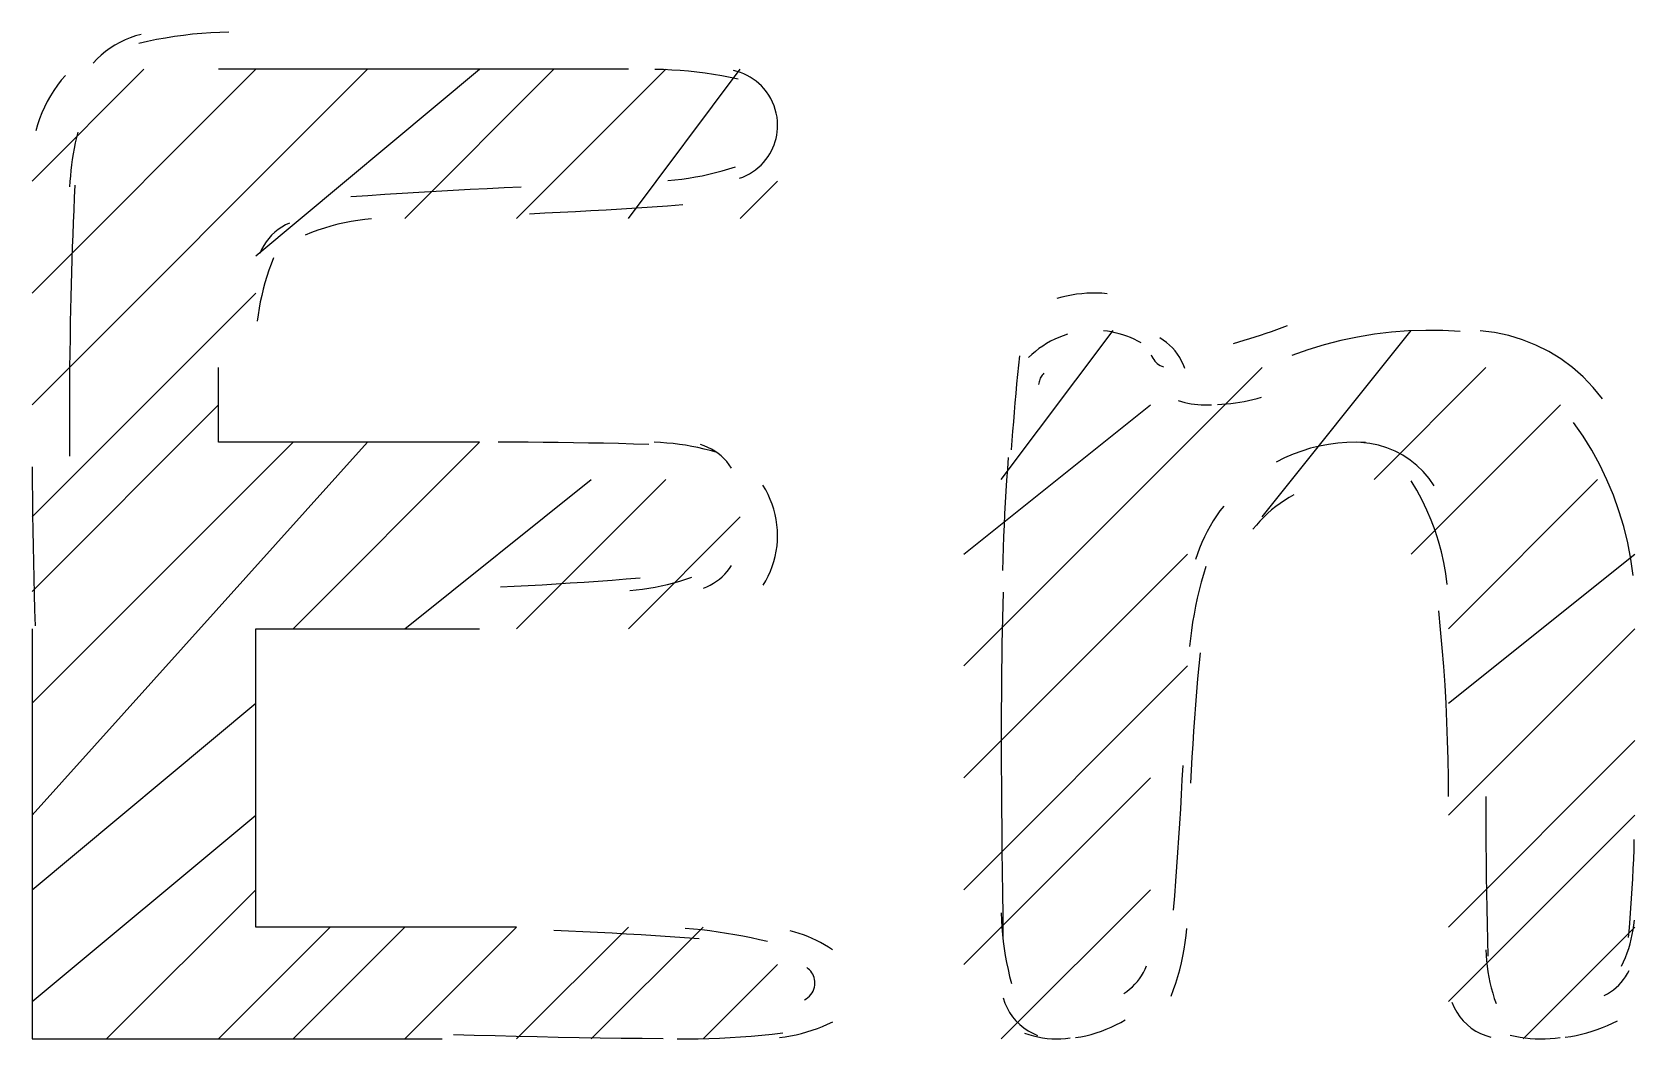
# Model space of a CAD drawing. Header units: millimetres. Extents: x 43 to 1147, y -811 to -31.
# Drawn here: x 783.28 to 788.44, y -788.68 to -785.44 of the extents above; entities that cross this region are included whole.
import ezdxf

# ---------------------------------------------------------------- set-up
doc = ezdxf.new("R2010")
doc.units = ezdxf.units.MM
doc.layers.add('EDITED_LINES', color=4, linetype='Continuous')

msp = doc.modelspace()

# ---------------------------------------------------------------- linework, layer by layer
at = {"layer": 'EDITED_LINES'}
for p, q in [((783.5961, -785.4586), (783.5792, -785.4654)), ((783.6134, -785.4528), (783.5961, -785.4586)), ((783.6312, -785.448), (783.6134, -785.4528)), ((783.7096, -785.4594), (783.6808, -785.4646)), ((783.7386, -785.4548), (783.7096, -785.4594)), ((783.7677, -785.4508), (783.7386, -785.4548)), ((783.7968, -785.4474), (783.7677, -785.4508)), ((783.826, -785.4447), (783.7968, -785.4474)), ((783.8553, -785.4426), (783.826, -785.4447)), ((783.8846, -785.4411), (783.8553, -785.4426)), ((783.9139, -785.4402), (783.8846, -785.4411)), ((783.5167, -785.5025), (783.5026, -785.5141)), ((783.5315, -785.4918), (783.5167, -785.5025)), ((783.5468, -785.4821), (783.5315, -785.4918)), ((783.5628, -785.4733), (783.5468, -785.4821)), ((783.5792, -785.4654), (783.5628, -785.4733)), ((783.652, -785.4704), (783.6234, -785.4768)), ((783.6808, -785.4646), (783.652, -785.4704)), ((783.28, -786.64), (784.36, -785.56)), ((783.28, -786.28), (784, -785.56)), ((783.28, -785.92), (783.64, -785.56)), ((783.4892, -785.5265), (783.4766, -785.5398)), ((783.5026, -785.5141), (783.4892, -785.5265)), ((784.48, -785.56), (783.88, -785.56)), ((784, -786.16), (784.72, -785.56)), ((785.2, -785.56), (784.48, -785.56)), ((784.48, -786.04), (784.96, -785.56)), ((784.84, -786.04), (785.32, -785.56)), ((785.2, -786.04), (785.56, -785.56)), ((785.3123, -785.561), (785.2853, -785.5602)), ((785.3393, -785.5623), (785.3123, -785.561)), ((785.3663, -785.5641), (785.3393, -785.5623)), ((783.3614, -785.6115), (783.3498, -785.6282)), ((783.3739, -785.5953), (783.3614, -785.6115)), ((783.3872, -785.5797), (783.3739, -785.5953)), ((785.3932, -785.5665), (785.3663, -785.5641)), ((785.4201, -785.5693), (785.3932, -785.5665)), ((785.4469, -785.5727), (785.4201, -785.5693)), ((785.4736, -785.5766), (785.4469, -785.5727)), ((785.5003, -785.5811), (785.4736, -785.5766)), ((785.5269, -785.5861), (785.5003, -785.5811)), ((785.5533, -785.5916), (785.5269, -785.5861)), ((785.5495, -785.5669), (785.5383, -785.5641)), ((785.5606, -785.5705), (785.5495, -785.5669)), ((785.5713, -785.5747), (785.5606, -785.5705)), ((785.5817, -785.5796), (785.5713, -785.5747)), ((785.5918, -785.5852), (785.5817, -785.5796)), ((785.6015, -785.5914), (785.5918, -785.5852)), ((785.6108, -785.5982), (785.6015, -785.5914)), ((785.6197, -785.6056), (785.6108, -785.5982)), ((785.6281, -785.6135), (785.6197, -785.6056)), ((785.636, -785.6221), (785.6281, -785.6135)), ((783.3289, -785.6632), (783.3198, -785.6815)), ((783.3389, -785.6455), (783.3289, -785.6632)), ((783.3498, -785.6282), (783.3389, -785.6455)), ((785.6441, -785.6322), (785.636, -785.6221)), ((785.6515, -785.6428), (785.6441, -785.6322)), ((785.658, -785.6538), (785.6515, -785.6428)), ((785.6637, -785.6653), (785.658, -785.6538)), ((785.6686, -785.6771), (785.6637, -785.6653)), ((783.3116, -785.7001), (783.3043, -785.7191)), ((783.3198, -785.6815), (783.3116, -785.7001)), ((785.6727, -785.6892), (785.6686, -785.6771)), ((785.6759, -785.7016), (785.6727, -785.6892)), ((785.6781, -785.7142), (785.6759, -785.7016)), ((785.6795, -785.727), (785.6781, -785.7142)), ((783.2979, -785.7386), (783.2925, -785.7583)), ((783.3043, -785.7191), (783.2979, -785.7386)), ((783.4268, -785.7621), (783.4226, -785.7795)), ((785.6771, -785.7719), (785.6787, -785.7614)), ((785.6787, -785.7614), (785.6797, -785.7507)), ((785.68, -785.74), (785.6795, -785.727)), ((785.6797, -785.7507), (785.68, -785.74)), ((783.4153, -785.8145), (783.4122, -785.8321)), ((783.4188, -785.797), (783.4153, -785.8145)), ((783.4226, -785.7795), (783.4188, -785.797)), ((785.6601, -785.8222), (785.6647, -785.8126)), ((785.6647, -785.8126), (785.6687, -785.8027)), ((785.6687, -785.8027), (785.6721, -785.7926)), ((785.6721, -785.7926), (785.6749, -785.7824)), ((785.6749, -785.7824), (785.6771, -785.7719)), ((783.407, -785.8675), (783.405, -785.8852)), ((783.4095, -785.8498), (783.407, -785.8675)), ((783.4122, -785.8321), (783.4095, -785.8498)), ((785.618, -785.876), (785.6266, -785.868)), ((785.6266, -785.868), (785.6347, -785.8594)), ((785.6347, -785.8594), (785.6423, -785.8503)), ((785.6423, -785.8503), (785.6492, -785.8407)), ((785.6492, -785.8407), (785.655, -785.8316)), ((785.655, -785.8316), (785.6601, -785.8222)), ((783.4019, -785.9209), (783.4009, -785.9387)), ((783.4033, -785.903), (783.4019, -785.9209)), ((783.405, -785.8852), (783.4033, -785.903)), ((785.3271, -785.9175), (785.3493, -785.9156)), ((785.3493, -785.9156), (785.3714, -785.9131)), ((785.3714, -785.9131), (785.3935, -785.9101)), ((785.3935, -785.9101), (785.4154, -785.9065)), ((785.4154, -785.9065), (785.4372, -785.9024)), ((785.4372, -785.9024), (785.459, -785.8977)), ((785.459, -785.8977), (785.4806, -785.8926)), ((785.4806, -785.8926), (785.5021, -785.8869)), ((785.5021, -785.8869), (785.5234, -785.8806)), ((785.5234, -785.8806), (785.5446, -785.8738)), ((785.5569, -785.9108), (785.5681, -785.9066)), ((785.56, -786.04), (785.68, -785.92)), ((785.5681, -785.9066), (785.5788, -785.9018)), ((785.5788, -785.9018), (785.5893, -785.8963)), ((785.5893, -785.8963), (785.5993, -785.8901)), ((785.5993, -785.8901), (785.6089, -785.8834)), ((785.6089, -785.8834), (785.618, -785.876)), ((783.4158, -785.973), (783.4141, -786.013)), ((783.4175, -785.9331), (783.4158, -785.973)), ((784.3614, -785.9671), (784.3066, -785.9709)), ((784.4161, -785.9634), (784.3614, -785.9671)), ((784.4709, -785.9599), (784.4161, -785.9634)), ((784.5256, -785.9565), (784.4709, -785.9599)), ((784.5804, -785.9533), (784.5256, -785.9565)), ((784.6352, -785.9502), (784.5804, -785.9533)), ((784.69, -785.9473), (784.6352, -785.9502)), ((784.7447, -785.9445), (784.69, -785.9473)), ((784.7996, -785.9419), (784.7447, -785.9445)), ((784.8544, -785.9394), (784.7996, -785.9419)), ((783.4141, -786.013), (783.4125, -786.0529)), ((784.8817, -786.0247), (784.9311, -786.0224)), ((784.9311, -786.0224), (784.9805, -786.02)), ((784.9805, -786.02), (785.0299, -786.0175)), ((785.0299, -786.0175), (785.0792, -786.0148)), ((785.0792, -786.0148), (785.1286, -786.0119)), ((785.1286, -786.0119), (785.178, -786.0089)), ((785.178, -786.0089), (785.2273, -786.0058)), ((785.2273, -786.0058), (785.2767, -786.0024)), ((785.2767, -786.0024), (785.326, -785.999)), ((785.326, -785.999), (785.3754, -785.9954)), ((783.4125, -786.0529), (783.411, -786.0929)), ((784.0723, -786.0758), (784.0614, -786.0845)), ((784.0838, -786.0678), (784.0723, -786.0758)), ((784.096, -786.0608), (784.0838, -786.0678)), ((784.1088, -786.0547), (784.096, -786.0608)), ((784.2001, -786.0777), (784.1793, -786.0855)), ((784.2211, -786.0707), (784.2001, -786.0777)), ((784.2423, -786.0644), (784.2211, -786.0707)), ((784.2638, -786.0588), (784.2423, -786.0644)), ((784.2854, -786.0539), (784.2638, -786.0588)), ((784.3071, -786.0497), (784.2854, -786.0539)), ((784.329, -786.0463), (784.3071, -786.0497)), ((784.351, -786.0436), (784.329, -786.0463)), ((784.3732, -786.0417), (784.351, -786.0436)), ((783.411, -786.0929), (783.4096, -786.1328)), ((784.0258, -786.1272), (784.019, -786.1395)), ((784.0334, -786.1155), (784.0258, -786.1272)), ((784.042, -786.1044), (784.0334, -786.1155)), ((784.0513, -786.0941), (784.042, -786.1044)), ((784.0614, -786.0845), (784.0513, -786.0941)), ((784.1793, -786.0855), (784.1588, -786.0939)), ((783.4083, -786.1727), (783.4071, -786.2127)), ((783.4096, -786.1328), (783.4083, -786.1727)), ((784.019, -786.1395), (784.0132, -786.1524)), ((784.057, -786.1672), (784.0493, -786.1868)), ((783.4071, -786.2127), (783.4059, -786.2526)), ((784.0357, -786.2267), (784.0296, -786.2469)), ((784.0422, -786.2067), (784.0357, -786.2267)), ((784.0493, -786.1868), (784.0422, -786.2067)), ((783.28, -787), (784, -786.28)), ((783.4059, -786.2526), (783.4049, -786.2926)), ((784.0241, -786.2673), (784.0192, -786.2878)), ((784.0296, -786.2469), (784.0241, -786.2673)), ((786.6427, -786.2839), (786.6265, -786.2865)), ((786.6589, -786.282), (786.6427, -786.2839)), ((786.6752, -786.2807), (786.6589, -786.282)), ((786.6915, -786.2801), (786.6752, -786.2807)), ((786.7078, -786.2801), (786.6915, -786.2801)), ((786.7242, -786.2807), (786.7078, -786.2801)), ((786.7405, -786.282), (786.7242, -786.2807)), ((783.4041, -786.3299), (783.4031, -786.3774)), ((783.4049, -786.2926), (783.404, -786.3325)), ((784.011, -786.3291), (784.0078, -786.3499)), ((784.0148, -786.3084), (784.011, -786.3291)), ((784.0192, -786.2878), (784.0148, -786.3084)), ((786.5946, -786.2934), (786.5788, -786.2979)), ((786.6105, -786.2896), (786.5946, -786.2934)), ((786.6265, -786.2865), (786.6105, -786.2896)), ((783.4031, -786.3774), (783.4022, -786.4249)), ((784.0078, -786.3499), (784.0051, -786.3708)), ((787.3044, -786.3911), (787.3217, -786.3846)), ((783.4022, -786.4249), (783.4015, -786.4724)), ((786.4, -786.88), (786.76, -786.4)), ((786.5589, -786.4353), (786.546, -786.4426)), ((786.572, -786.4287), (786.5589, -786.4353)), ((786.5856, -786.4227), (786.572, -786.4287)), ((786.5994, -786.4174), (786.5856, -786.4227)), ((786.6135, -786.4128), (786.5994, -786.4174)), ((786.7418, -786.4029), (786.7289, -786.4014)), ((786.7545, -786.405), (786.7418, -786.4029)), ((786.7671, -786.4076), (786.7545, -786.405)), ((786.7796, -786.4107), (786.7671, -786.4076)), ((786.7919, -786.4144), (786.7796, -786.4107)), ((786.804, -786.4186), (786.7919, -786.4144)), ((786.816, -786.4233), (786.804, -786.4186)), ((786.8277, -786.4285), (786.816, -786.4233)), ((786.8392, -786.4343), (786.8277, -786.4285)), ((786.8505, -786.4405), (786.8392, -786.4343)), ((786.9214, -786.4313), (786.9103, -786.4243)), ((786.9319, -786.4391), (786.9214, -786.4313)), ((786.9418, -786.4475), (786.9319, -786.4391)), ((787.1472, -786.4419), (787.1649, -786.4369)), ((787.1649, -786.4369), (787.1825, -786.4317)), ((787.1825, -786.4317), (787.2001, -786.4263)), ((787.2001, -786.4263), (787.2176, -786.4208)), ((787.2176, -786.4208), (787.2351, -786.4152)), ((787.2351, -786.4152), (787.2525, -786.4094)), ((787.24, -787), (787.72, -786.4)), ((787.2525, -786.4094), (787.2698, -786.4034)), ((787.2698, -786.4034), (787.2872, -786.3973)), ((787.2872, -786.3973), (787.3044, -786.3911)), ((787.4934, -786.433), (787.44, -786.4467)), ((787.5473, -786.4217), (787.4934, -786.433)), ((787.6017, -786.4127), (787.5473, -786.4217)), ((787.6563, -786.4061), (787.6017, -786.4127)), ((787.7113, -786.4019), (787.6563, -786.4061)), ((787.7664, -786.4), (787.7113, -786.4019)), ((787.8216, -786.4007), (787.7664, -786.4)), ((787.8769, -786.4037), (787.8216, -786.4007)), ((787.9881, -786.4073), (787.9415, -786.4016)), ((788.0337, -786.4168), (787.9881, -786.4073)), ((788.0781, -786.4302), (788.0337, -786.4168)), ((788.1211, -786.4473), (788.0781, -786.4302)), ((783.4015, -786.4724), (783.401, -786.52)), ((786.4583, -786.4817), (786.4553, -786.512)), ((786.4986, -786.4776), (786.4879, -786.4879)), ((786.5098, -786.468), (786.4986, -786.4776)), ((786.5215, -786.4589), (786.5098, -786.468)), ((786.5335, -786.4504), (786.5215, -786.4589)), ((786.546, -786.4426), (786.5335, -786.4504)), ((786.8831, -786.479), (786.8851, -786.4844)), ((786.8851, -786.4844), (786.8877, -786.4894)), ((786.8877, -786.4894), (786.8907, -786.4942)), ((786.951, -786.4566), (786.9418, -786.4475)), ((786.9596, -786.4663), (786.951, -786.4566)), ((786.9674, -786.4767), (786.9596, -786.4663)), ((786.9744, -786.4875), (786.9674, -786.4767)), ((786.9807, -786.4989), (786.9744, -786.4875)), ((787.3872, -786.4628), (787.335, -786.4812)), ((787.44, -786.4467), (787.3872, -786.4628)), ((788.1623, -786.468), (788.1211, -786.4473)), ((788.2016, -786.4921), (788.1623, -786.468)), ((788.2388, -786.5195), (788.2016, -786.4921)), ((783.401, -786.52), (783.4005, -786.5675)), ((783.88, -786.76), (783.88, -786.52)), ((786.28, -787.48), (787.24, -786.52)), ((786.4524, -786.5423), (786.4496, -786.5726)), ((786.4553, -786.512), (786.4524, -786.5423)), ((786.5321, -786.5438), (786.5297, -786.5472)), ((786.5347, -786.5406), (786.5321, -786.5438)), ((786.5375, -786.5376), (786.5347, -786.5406)), ((786.8907, -786.4942), (786.8941, -786.4987)), ((786.8941, -786.4987), (786.8979, -786.5028)), ((786.8979, -786.5028), (786.9021, -786.5065)), ((786.9021, -786.5065), (786.9066, -786.5099)), ((786.9066, -786.5099), (786.9114, -786.5128)), ((786.9114, -786.5128), (786.9166, -786.5152)), ((786.9166, -786.5152), (786.9219, -786.5172)), ((786.9862, -786.5108), (786.9807, -786.4989)), ((786.9908, -786.5231), (786.9862, -786.5108)), ((787.6, -786.88), (787.96, -786.52)), ((788.2736, -786.5501), (788.2388, -786.5195)), ((783.4005, -786.5675), (783.4002, -786.615)), ((786.4496, -786.5726), (786.4469, -786.603)), ((786.5208, -786.57), (786.5203, -786.5741)), ((786.5216, -786.5659), (786.5208, -786.57)), ((786.5227, -786.562), (786.5216, -786.5659)), ((786.5241, -786.5581), (786.5227, -786.562)), ((786.5257, -786.5544), (786.5241, -786.5581)), ((786.5276, -786.5507), (786.5257, -786.5544)), ((786.5297, -786.5472), (786.5276, -786.5507)), ((788.3058, -786.5838), (788.2736, -786.5501)), ((788.3353, -786.6204), (788.3058, -786.5838)), ((783.28, -787.24), (783.88, -786.64)), ((783.4002, -786.615), (783.4, -786.6625)), ((786.28, -787.12), (786.88, -786.64)), ((786.4442, -786.6333), (786.4416, -786.6636)), ((786.4469, -786.603), (786.4442, -786.6333)), ((786.9696, -786.6261), (786.98, -786.6292)), ((786.98, -786.6292), (786.9905, -786.6319)), ((786.9905, -786.6319), (787.0011, -786.6342)), ((787.0011, -786.6342), (787.0117, -786.6361)), ((787.0117, -786.6361), (787.0224, -786.6376)), ((787.0224, -786.6376), (787.0331, -786.6388)), ((787.0331, -786.6388), (787.0439, -786.6396)), ((787.0439, -786.6396), (787.0547, -786.64)), ((787.0547, -786.64), (787.0656, -786.64)), ((787.0656, -786.64), (787.0764, -786.6396)), ((787.0961, -786.639), (787.1105, -786.638)), ((787.1105, -786.638), (787.1249, -786.6368)), ((787.1249, -786.6368), (787.1393, -786.6352)), ((787.1393, -786.6352), (787.1536, -786.6333)), ((787.1536, -786.6333), (787.1678, -786.6311)), ((787.1678, -786.6311), (787.1821, -786.6286)), ((787.1821, -786.6286), (787.1962, -786.6258)), ((787.1962, -786.6258), (787.2103, -786.6226)), ((787.2103, -786.6226), (787.2243, -786.6192)), ((787.2243, -786.6192), (787.2383, -786.6154)), ((787.72, -787.12), (788.2, -786.64)), ((783.4, -786.6625), (783.4, -786.71)), ((786.4391, -786.694), (786.4367, -786.7243)), ((786.4416, -786.6636), (786.4391, -786.694)), ((788.2728, -786.7405), (788.2422, -786.6964)), ((783.4, -786.71), (783.4001, -786.7575)), ((786.4367, -786.7243), (786.4343, -786.7547)), ((788.301, -786.786), (788.2728, -786.7405)), ((783.28, -787.96), (784.36, -786.76)), ((783.28, -787.6), (784.12, -786.76)), ((783.4001, -786.7575), (783.4003, -786.8051)), ((784.72, -786.76), (783.88, -786.76)), ((784.12, -787.36), (784.72, -786.76)), ((784.8285, -786.7601), (784.78, -786.76)), ((784.877, -786.7603), (784.8285, -786.7601)), ((784.9255, -786.7607), (784.877, -786.7603)), ((784.9741, -786.7612), (784.9255, -786.7607)), ((785.0226, -786.7618), (784.9741, -786.7612)), ((785.0711, -786.7626), (785.0226, -786.7618)), ((785.1196, -786.7635), (785.0711, -786.7626)), ((785.1681, -786.7646), (785.1196, -786.7635)), ((785.2166, -786.7658), (785.1681, -786.7646)), ((785.2651, -786.7672), (785.2166, -786.7658)), ((785.3034, -786.7612), (785.2831, -786.7603)), ((785.3235, -786.7626), (785.3034, -786.7612)), ((785.3436, -786.7645), (785.3235, -786.7626)), ((785.3637, -786.7669), (785.3436, -786.7645)), ((785.3837, -786.7699), (785.3637, -786.7669)), ((785.4036, -786.7733), (785.3837, -786.7699)), ((785.4234, -786.7773), (785.4036, -786.7733)), ((785.4431, -786.7818), (785.4234, -786.7773)), ((785.4435, -786.7716), (785.4313, -786.7675)), ((785.4627, -786.7868), (785.4431, -786.7818)), ((785.4554, -786.7766), (785.4435, -786.7716)), ((785.4669, -786.7823), (785.4554, -786.7766)), ((785.4822, -786.7923), (785.4627, -786.7868)), ((785.4779, -786.7889), (785.4669, -786.7823)), ((785.4883, -786.7962), (785.4779, -786.7889)), ((785.4983, -786.8043), (785.4883, -786.7962)), ((786.4343, -786.7547), (786.4321, -786.785)), ((787.3393, -786.7986), (787.312, -786.8105)), ((787.3673, -786.7884), (787.3393, -786.7986)), ((787.3957, -786.7796), (787.3673, -786.7884)), ((787.4245, -786.7725), (787.3957, -786.7796)), ((787.4537, -786.7669), (787.4245, -786.7725)), ((787.4831, -786.763), (787.4537, -786.7669)), ((787.5128, -786.7607), (787.4831, -786.763)), ((787.5426, -786.76), (787.5128, -786.7607)), ((787.5725, -786.761), (787.5426, -786.76)), ((787.5867, -786.7637), (787.558, -786.7606)), ((787.6146, -786.7694), (787.5867, -786.7637)), ((787.6417, -786.7778), (787.6146, -786.7694)), ((787.6678, -786.7886), (787.6417, -786.7778)), ((787.6927, -786.8018), (787.6678, -786.7886)), ((787.7163, -786.8173), (787.6927, -786.8018)), ((788.3267, -786.8329), (788.301, -786.786)), ((783.2804, -786.8387), (783.2808, -786.89)), ((785.5076, -786.813), (785.4983, -786.8043)), ((785.5163, -786.8224), (785.5076, -786.813)), ((785.5244, -786.8325), (785.5163, -786.8224)), ((785.5317, -786.8431), (785.5244, -786.8325)), ((786.4198, -786.8452), (786.4174, -786.8816)), ((786.4224, -786.8088), (786.4198, -786.8452)), ((787.312, -786.8105), (787.2852, -786.8239)), ((787.7383, -786.8349), (787.7163, -786.8173)), ((787.7587, -786.8546), (787.7383, -786.8349)), ((788.3499, -786.8809), (788.3267, -786.8329)), ((783.2808, -786.89), (783.2813, -786.9412)), ((784.48, -787.36), (785.08, -786.88)), ((784.84, -787.36), (785.32, -786.88)), ((785.6417, -786.9133), (785.6329, -786.8986)), ((786.4174, -786.8816), (786.4151, -786.918)), ((787.7381, -786.9146), (787.7197, -786.8839)), ((787.7772, -786.8764), (787.7587, -786.8546)), ((787.7937, -786.9), (787.7772, -786.8764)), ((787.84, -787.36), (788.32, -786.88)), ((788.3706, -786.9301), (788.3499, -786.8809)), ((783.2813, -786.9412), (783.2819, -786.9924)), ((785.6496, -786.9284), (785.6417, -786.9133)), ((785.6566, -786.9439), (785.6496, -786.9284)), ((785.6627, -786.9598), (785.6566, -786.9439)), ((786.413, -786.9544), (786.411, -786.9908)), ((786.4151, -786.918), (786.413, -786.9544)), ((787.312, -786.9473), (787.2977, -786.9569)), ((787.3267, -786.9382), (787.312, -786.9473)), ((787.3418, -786.9297), (787.3267, -786.9382)), ((787.7551, -786.946), (787.7381, -786.9146)), ((787.7705, -786.9782), (787.7551, -786.946)), ((788.3886, -786.9803), (788.3706, -786.9301)), ((783.2819, -786.9924), (783.2826, -787.0436)), ((785.2, -787.36), (785.56, -787)), ((785.668, -786.9759), (785.6627, -786.9598)), ((785.6723, -786.9924), (785.668, -786.9759)), ((785.6756, -787.009), (785.6723, -786.9924)), ((786.411, -786.9908), (786.4092, -787.0272)), ((787.093, -786.997), (787.0823, -787.0134)), ((787.1042, -786.981), (787.093, -786.997)), ((787.1161, -786.9655), (787.1042, -786.981)), ((787.2448, -787.0012), (787.2328, -787.0135)), ((787.2574, -786.9893), (787.2448, -787.0012)), ((787.2704, -786.978), (787.2574, -786.9893)), ((787.2838, -786.9672), (787.2704, -786.978)), ((787.2977, -786.9569), (787.2838, -786.9672)), ((787.7845, -787.011), (787.7705, -786.9782)), ((788.404, -787.0314), (788.3886, -786.9803)), ((783.2826, -787.0436), (783.2835, -787.0948)), ((785.678, -787.0259), (785.6756, -787.009)), ((785.6795, -787.0429), (785.678, -787.0259)), ((785.68, -787.06), (785.6795, -787.0429)), ((785.6795, -787.077), (785.68, -787.06)), ((786.4092, -787.0272), (786.4076, -787.0636)), ((787.0628, -787.0472), (787.054, -787.0646)), ((787.0723, -787.0301), (787.0628, -787.0472)), ((787.0823, -787.0134), (787.0723, -787.0301)), ((787.2213, -787.0264), (787.2103, -787.0398)), ((787.2328, -787.0135), (787.2213, -787.0264)), ((787.7969, -787.0443), (787.7845, -787.011)), ((787.8078, -787.0783), (787.7969, -787.0443)), ((788.4167, -787.0833), (788.404, -787.0314)), ((783.2835, -787.0948), (783.2844, -787.146)), ((785.6724, -787.1272), (785.6757, -787.1106)), ((785.6757, -787.1106), (785.6781, -787.0939)), ((785.6781, -787.0939), (785.6795, -787.077)), ((786.4061, -787.1001), (786.4048, -787.1365)), ((786.4076, -787.0636), (786.4061, -787.1001)), ((787.0382, -787.1004), (787.0313, -787.1187)), ((787.0458, -787.0823), (787.0382, -787.1004)), ((787.054, -787.0646), (787.0458, -787.0823)), ((787.8172, -787.1127), (787.8078, -787.0783)), ((788.4267, -787.1359), (788.4167, -787.0833)), ((783.2844, -787.146), (783.2855, -787.1972)), ((785.5254, -787.1661), (785.5321, -787.1562)), ((785.6569, -787.1753), (785.663, -787.1596)), ((785.663, -787.1596), (785.6681, -787.1435)), ((785.6681, -787.1435), (785.6724, -787.1272)), ((786.28, -787.84), (787, -787.12)), ((786.4048, -787.1365), (786.4036, -787.173)), ((787.0313, -787.1187), (787.0251, -787.1372)), ((787.0587, -787.1602), (787.051, -787.1854)), ((787.8249, -787.1475), (787.8172, -787.1127)), ((787.8311, -787.1827), (787.8249, -787.1475)), ((787.84, -787.6), (788.44, -787.12)), ((788.434, -787.1891), (788.4267, -787.1359)), ((783.2855, -787.1972), (783.2867, -787.2484)), ((784.9676, -787.2157), (785.0126, -787.2129)), ((785.0126, -787.2129), (785.0576, -787.2099)), ((785.0576, -787.2099), (785.1026, -787.2067)), ((785.1026, -787.2067), (785.1475, -787.2034)), ((785.1475, -787.2034), (785.1925, -787.1999)), ((785.1925, -787.1999), (785.2374, -787.1962)), ((785.3257, -787.2176), (785.3455, -787.2125)), ((785.3455, -787.2125), (785.3652, -787.2068)), ((785.3652, -787.2068), (785.3847, -787.2006)), ((785.3847, -787.2006), (785.4041, -787.1939)), ((785.4629, -787.2198), (785.4732, -787.214)), ((785.4732, -787.214), (785.4832, -787.2075)), ((785.4832, -787.2075), (785.4926, -787.2004)), ((785.4926, -787.2004), (785.5016, -787.1927)), ((785.5016, -787.1927), (785.5101, -787.1844)), ((785.5101, -787.1844), (785.518, -787.1755)), ((785.518, -787.1755), (785.5254, -787.1661)), ((785.6335, -787.2204), (785.6422, -787.2058)), ((785.6422, -787.2058), (785.65, -787.1907)), ((785.65, -787.1907), (785.6569, -787.1753)), ((787.0438, -787.2107), (787.0372, -787.2362)), ((787.051, -787.1854), (787.0438, -787.2107)), ((787.8357, -787.2182), (787.8311, -787.1827)), ((783.2867, -787.2484), (783.288, -787.2996)), ((784.7875, -787.2256), (784.8325, -787.2234)), ((784.8325, -787.2234), (784.8775, -787.221)), ((784.8775, -787.221), (784.9226, -787.2184)), ((784.9226, -787.2184), (784.9676, -787.2157)), ((785.2045, -787.2374), (785.2249, -787.2354)), ((785.2249, -787.2354), (785.2452, -787.2329)), ((785.2452, -787.2329), (785.2655, -787.2299)), ((785.2655, -787.2299), (785.2857, -787.2263)), ((785.2857, -787.2263), (785.3057, -787.2222)), ((785.3057, -787.2222), (785.3257, -787.2176)), ((785.441, -787.2294), (785.4521, -787.2249)), ((785.4521, -787.2249), (785.4629, -787.2198)), ((786.4062, -787.2423), (786.405, -787.2841)), ((787.0311, -787.2618), (787.0256, -787.2875)), ((787.0372, -787.2362), (787.0311, -787.2618)), ((783.288, -787.2996), (783.2895, -787.3508)), ((786.405, -787.2841), (786.404, -787.3258)), ((787.0206, -787.3133), (787.0161, -787.3392)), ((787.0256, -787.2875), (787.0206, -787.3133)), ((787.8145, -787.3623), (787.8086, -787.3027)), ((783.28, -787.36), (783.28, -788.68)), ((784, -787.84), (784, -787.36)), ((784, -787.36), (784.72, -787.36)), ((786.403, -787.3676), (786.4022, -787.4094)), ((786.404, -787.3258), (786.403, -787.3676)), ((787.0122, -787.3653), (787.0088, -787.3914)), ((787.0161, -787.3392), (787.0122, -787.3653)), ((787.8199, -787.4219), (787.8145, -787.3623)), ((787.84, -787.96), (788.44, -787.36)), ((786.4022, -787.4094), (786.4016, -787.4511)), ((787.0088, -787.3914), (787.006, -787.4175)), ((786.4016, -787.4511), (786.401, -787.4929)), ((787.04, -787.438), (787.036, -787.4799)), ((787.8246, -787.4815), (787.8199, -787.4219)), ((786.28, -788.2), (787, -787.48)), ((786.401, -787.4929), (786.4006, -787.5347)), ((787.0322, -787.5217), (787.0287, -787.5636)), ((787.036, -787.4799), (787.0322, -787.5217)), ((787.8287, -787.5412), (787.8246, -787.4815)), ((786.4006, -787.5347), (786.4003, -787.5764)), ((787.0287, -787.5636), (787.0253, -787.6055)), ((787.8321, -787.601), (787.8287, -787.5412)), ((783.28, -788.2), (784, -787.6)), ((786.4001, -787.6182), (786.4, -787.66)), ((786.4003, -787.5764), (786.4001, -787.6182)), ((787.0253, -787.6055), (787.0222, -787.6474)), ((787.8349, -787.6607), (787.8321, -787.601)), ((786.4, -787.66), (786.4001, -787.7289)), ((787.0222, -787.6474), (787.0192, -787.6893)), ((787.8371, -787.7205), (787.8349, -787.6607)), ((786.4001, -787.7289), (786.4002, -787.7979)), ((787.0192, -787.6893), (787.0165, -787.7312)), ((787.8387, -787.7803), (787.8371, -787.7205)), ((787.84, -788.32), (788.44, -787.72)), ((787.014, -787.7731), (787.0117, -787.8151)), ((787.0165, -787.7312), (787.014, -787.7731)), ((787.8397, -787.8402), (787.8387, -787.7803)), ((786.4002, -787.7979), (786.4005, -787.8668)), ((786.9829, -787.8468), (786.9852, -787.8002)), ((787.0117, -787.8151), (787.0096, -787.8571)), ((784, -788.32), (784, -787.84)), ((786.28, -788.44), (786.88, -787.84)), ((786.4005, -787.8668), (786.4009, -787.9357)), ((786.9804, -787.8934), (786.9829, -787.8468)), ((787.84, -787.9), (787.8397, -787.8402)), ((786.4009, -787.9357), (786.4014, -788.0047)), ((786.9778, -787.94), (786.9804, -787.8934)), ((787.96, -787.9), (787.96, -787.9514)), ((783.28, -788.56), (784, -787.96)), ((786.972, -788.0332), (786.975, -787.9866)), ((786.975, -787.9866), (786.9778, -787.94)), ((787.84, -788.56), (788.44, -787.96)), ((787.96, -787.9514), (787.9602, -788.0028)), ((786.4014, -788.0047), (786.402, -788.0736)), ((786.9688, -788.0798), (786.972, -788.0332)), ((787.9602, -788.0028), (787.9605, -788.0542)), ((788.4371, -788.0701), (788.438, -788.0385)), ((786.402, -788.0736), (786.4028, -788.1425)), ((786.9655, -788.1264), (786.9688, -788.0798)), ((787.9605, -788.0542), (787.961, -788.1056)), ((788.4359, -788.1016), (788.4371, -788.0701)), ((786.4028, -788.1425), (786.4036, -788.2115)), ((786.9621, -788.1729), (786.9655, -788.1264)), ((787.961, -788.1056), (787.9615, -788.157)), ((788.4329, -788.1648), (788.4345, -788.1332)), ((788.4345, -788.1332), (788.4359, -788.1016)), ((786.9584, -788.2195), (786.9621, -788.1729)), ((787.9615, -788.157), (787.9622, -788.2084)), ((788.4311, -788.1964), (788.4329, -788.1648)), ((783.52, -788.68), (784, -788.2)), ((786.4, -788.68), (786.88, -788.2)), ((786.4036, -788.2115), (786.4046, -788.2804)), ((786.9546, -788.266), (786.9584, -788.2195)), ((787.9622, -788.2084), (787.963, -788.2598)), ((788.427, -788.2594), (788.4292, -788.2279)), ((788.4292, -788.2279), (788.4311, -788.1964)), ((786.4001, -788.2747), (786.4008, -788.2976)), ((786.4008, -788.2976), (786.402, -788.3206)), ((786.4046, -788.2804), (786.4056, -788.3494)), ((787.963, -788.2598), (787.964, -788.3112)), ((788.422, -788.3225), (788.4246, -788.291)), ((788.4246, -788.291), (788.427, -788.2594)), ((788.4365, -788.3136), (788.4382, -788.2983)), ((783.88, -788.68), (784.24, -788.32)), ((784.84, -788.32), (784, -788.32)), ((784.12, -788.68), (784.48, -788.32)), ((784.48, -788.68), (784.84, -788.32)), ((784.84, -788.68), (785.2, -788.32)), ((785.0067, -788.3329), (784.9599, -788.3309)), ((785.0535, -788.335), (785.0067, -788.3329)), ((785.1002, -788.3373), (785.0535, -788.335)), ((785.08, -788.68), (785.44, -788.32)), ((785.147, -788.3398), (785.1002, -788.3373)), ((785.1937, -788.3424), (785.147, -788.3398)), ((785.2405, -788.3452), (785.1937, -788.3424)), ((785.2872, -788.3482), (785.2405, -788.3452)), ((785.3339, -788.3513), (785.2872, -788.3482)), ((785.4088, -788.3268), (785.382, -788.3246)), ((785.4356, -788.3295), (785.4088, -788.3268)), ((785.4623, -788.3327), (785.4356, -788.3295)), ((785.489, -788.3363), (785.4623, -788.3327)), ((785.5156, -788.3403), (785.489, -788.3363)), ((785.5421, -788.3447), (785.5156, -788.3403)), ((785.5686, -788.3496), (785.5421, -788.3447)), ((785.595, -788.355), (785.5686, -788.3496)), ((785.735, -788.336), (785.7205, -788.3322)), ((785.7493, -788.3404), (785.735, -788.336)), ((785.7635, -788.3453), (785.7493, -788.3404)), ((785.7775, -788.3506), (785.7635, -788.3453)), ((786.402, -788.3206), (786.4039, -788.3435)), ((786.4039, -788.3435), (786.4063, -788.3663)), ((786.9922, -788.3696), (786.9951, -788.3474)), ((786.9951, -788.3474), (786.9973, -788.3251)), ((787.964, -788.3112), (787.965, -788.3626)), ((788.08, -788.68), (788.44, -788.32)), ((788.4193, -788.3539), (788.422, -788.3225)), ((788.4281, -788.359), (788.4315, -788.344)), ((788.4315, -788.344), (788.4343, -788.3289)), ((788.4343, -788.3289), (788.4365, -788.3136)), ((785.3806, -788.3545), (785.3339, -788.3513)), ((785.4273, -788.358), (785.3806, -788.3545)), ((785.6213, -788.3608), (785.595, -788.355)), ((785.6475, -788.367), (785.6213, -788.3608)), ((785.7913, -788.3565), (785.7775, -788.3506)), ((785.8048, -788.3628), (785.7913, -788.3565)), ((785.8182, -788.3697), (785.8048, -788.3628)), ((785.8312, -788.377), (785.8182, -788.3697)), ((785.8441, -788.3848), (785.8312, -788.377)), ((785.8566, -788.393), (785.8441, -788.3848)), ((786.4063, -788.3663), (786.4093, -788.3891)), ((786.4093, -788.3891), (786.4129, -788.4118)), ((786.9847, -788.4137), (786.9888, -788.3917)), ((786.9888, -788.3917), (786.9922, -788.3696)), ((787.9601, -788.3932), (787.9609, -788.411)), ((787.965, -788.3626), (787.9662, -788.4139)), ((788.4148, -788.4032), (788.4198, -788.3886)), ((788.4198, -788.3886), (788.4242, -788.3739)), ((788.4242, -788.3739), (788.4281, -788.359)), ((785.44, -788.68), (785.68, -788.44)), ((785.7785, -788.454), (785.7738, -788.4504)), ((786.4129, -788.4118), (786.417, -788.4343)), ((786.417, -788.4343), (786.4218, -788.4568)), ((786.8632, -788.456), (786.8678, -788.4452)), ((786.9746, -788.4572), (786.98, -788.4355)), ((786.98, -788.4355), (786.9847, -788.4137)), ((787.9609, -788.411), (787.9622, -788.4286)), ((787.9622, -788.4286), (787.9641, -788.4462)), ((787.9641, -788.4462), (787.9665, -788.4637)), ((788.3967, -788.4457), (788.4032, -788.4317)), ((788.4032, -788.4317), (788.4093, -788.4176)), ((788.4093, -788.4176), (788.4148, -788.4032)), ((785.7828, -788.458), (785.7785, -788.454)), ((785.7867, -788.4623), (785.7828, -788.458)), ((785.7901, -788.467), (785.7867, -788.4623)), ((785.793, -788.472), (785.7901, -788.467)), ((785.7955, -788.4772), (785.793, -788.472)), ((785.7974, -788.4827), (785.7955, -788.4772)), ((785.7988, -788.4883), (785.7974, -788.4827)), ((785.7997, -788.4941), (785.7988, -788.4883)), ((785.7996, -788.5068), (785.8, -788.5)), ((785.8, -788.5), (785.7997, -788.4941)), ((786.4218, -788.4568), (786.4271, -788.4792)), ((786.4271, -788.4792), (786.433, -788.5014)), ((786.8221, -788.5123), (786.8304, -788.5041)), ((786.8304, -788.5041), (786.8382, -788.4954)), ((786.8382, -788.4954), (786.8453, -788.4862)), ((786.8453, -788.4862), (786.8519, -788.4765)), ((786.8519, -788.4765), (786.8579, -788.4665)), ((786.8579, -788.4665), (786.8632, -788.456)), ((786.9549, -788.5214), (786.9621, -788.5002)), ((786.9621, -788.5002), (786.9687, -788.4788)), ((786.9687, -788.4788), (786.9746, -788.4572)), ((787.9665, -788.4637), (787.9695, -788.4811)), ((787.9695, -788.4811), (787.9731, -788.4984)), ((787.9731, -788.4984), (787.9773, -788.5155)), ((788.3879, -788.5066), (788.3958, -788.4982)), ((788.3958, -788.4982), (788.4031, -788.4892)), ((788.4031, -788.4892), (788.4098, -788.4798)), ((788.4098, -788.4798), (788.416, -788.4699)), ((788.416, -788.4699), (788.4214, -788.4596)), ((785.7664, -788.5539), (785.7723, -788.5506)), ((785.7723, -788.5506), (785.7778, -788.5466)), ((785.7778, -788.5466), (785.7827, -788.5421)), ((785.7827, -788.5421), (785.7871, -788.5372)), ((785.7871, -788.5372), (785.7909, -788.5318)), ((785.7909, -788.5318), (785.7941, -788.526)), ((785.7941, -788.526), (785.7966, -788.5198)), ((785.7966, -788.5198), (785.7985, -788.5134)), ((785.7985, -788.5134), (785.7996, -788.5068)), ((786.4066, -788.5483), (786.4119, -788.5646)), ((786.7941, -788.5335), (786.8039, -788.527)), ((786.8039, -788.527), (786.8133, -788.5199)), ((786.8133, -788.5199), (786.8221, -788.5123)), ((786.9471, -788.5424), (786.9549, -788.5214)), ((787.9773, -788.5155), (787.982, -788.5326)), ((787.982, -788.5326), (787.9873, -788.5494)), ((787.9873, -788.5494), (787.9931, -788.5662)), ((788.3412, -788.5406), (788.3515, -788.535)), ((788.3515, -788.535), (788.3613, -788.5288)), ((788.3613, -788.5288), (788.3707, -788.522)), ((788.3707, -788.522), (788.3796, -788.5146)), ((788.3796, -788.5146), (788.3879, -788.5066)), ((786.4119, -788.5646), (786.4188, -788.5802)), ((786.4188, -788.5802), (786.427, -788.5949)), ((786.427, -788.5949), (786.4366, -788.6088)), ((787.851, -788.5621), (787.858, -788.5785)), ((787.858, -788.5785), (787.8664, -788.5939)), ((787.8664, -788.5939), (787.8762, -788.6084)), ((785.7567, -788.6624), (785.774, -788.6576)), ((785.774, -788.6576), (785.7911, -788.6522)), ((785.7911, -788.6522), (785.808, -788.6462)), ((785.808, -788.6462), (785.8247, -788.6397)), ((785.8247, -788.6397), (785.8412, -788.6326)), ((785.8412, -788.6326), (785.8574, -788.625)), ((786.4366, -788.6088), (786.4474, -788.6217)), ((786.4474, -788.6217), (786.4593, -788.6336)), ((786.4593, -788.6336), (786.4723, -788.6442)), ((786.4723, -788.6442), (786.4863, -788.6537)), ((786.4863, -788.6537), (786.5013, -788.6619)), ((786.7059, -788.6607), (786.7222, -788.6552)), ((786.7222, -788.6552), (786.7382, -788.6491)), ((786.7382, -788.6491), (786.7539, -788.6423)), ((786.7539, -788.6423), (786.7694, -788.6349)), ((786.7694, -788.6349), (786.7845, -788.6268)), ((786.7845, -788.6268), (786.7994, -788.6181)), ((787.8762, -788.6084), (787.8874, -788.6218)), ((787.8874, -788.6218), (787.8997, -788.634)), ((787.8997, -788.634), (787.9132, -788.645)), ((787.9132, -788.645), (787.9277, -788.6546)), ((787.9277, -788.6546), (787.9432, -788.6628)), ((788.285, -788.6602), (788.3019, -788.6551)), ((788.3019, -788.6551), (788.3187, -788.6496)), ((788.3187, -788.6496), (788.3352, -788.6435)), ((788.3352, -788.6435), (788.3516, -788.6368)), ((788.3516, -788.6368), (788.3677, -788.6296)), ((788.3677, -788.6296), (788.3836, -788.6219)), ((783.28, -788.68), (784.6, -788.68)), ((784.6362, -788.6656), (784.7037, -788.6675)), ((784.7037, -788.6675), (784.7712, -788.6693)), ((784.7712, -788.6693), (784.8387, -788.6709)), ((784.8387, -788.6709), (784.9062, -788.6724)), ((784.9062, -788.6724), (784.9737, -788.6738)), ((784.9737, -788.6738), (785.0412, -788.675)), ((785.0412, -788.675), (785.1087, -788.6761)), ((785.1087, -788.6761), (785.1763, -788.6771)), ((785.1763, -788.6771), (785.2438, -788.6779)), ((785.2438, -788.6779), (785.3113, -788.6786)), ((785.3563, -788.6799), (785.3904, -788.68)), ((785.3904, -788.68), (785.4245, -788.6796)), ((785.4245, -788.6796), (785.4587, -788.6788)), ((785.4587, -788.6788), (785.4928, -788.6775)), ((785.4928, -788.6775), (785.5269, -788.6758)), ((785.5269, -788.6758), (785.5609, -788.6736)), ((785.5609, -788.6736), (785.5949, -788.671)), ((785.5949, -788.671), (785.6289, -788.6679)), ((785.6289, -788.6679), (785.6629, -788.6644)), ((785.6629, -788.6644), (785.6968, -788.6605)), ((785.6863, -788.6759), (785.7041, -788.6734)), ((785.7041, -788.6734), (785.7218, -788.6703)), ((785.7218, -788.6703), (785.7393, -788.6667)), ((785.7393, -788.6667), (785.7567, -788.6624)), ((786.4752, -788.6611), (786.4893, -788.666)), ((786.4893, -788.666), (786.5037, -788.6701)), ((786.5013, -788.6619), (786.5171, -788.6686)), ((786.5037, -788.6701), (786.5182, -788.6736)), ((786.5182, -788.6736), (786.5329, -788.6763)), ((786.5329, -788.6763), (786.5476, -788.6783)), ((786.5476, -788.6783), (786.5625, -788.6795)), ((786.5625, -788.6795), (786.5774, -788.68)), ((786.5774, -788.68), (786.5923, -788.6797)), ((786.5923, -788.6797), (786.6072, -788.6787)), ((786.6072, -788.6787), (786.6221, -788.677)), ((786.639, -788.6758), (786.656, -788.6731)), ((786.656, -788.6731), (786.6728, -788.6696)), ((786.6728, -788.6696), (786.6895, -788.6655)), ((786.6895, -788.6655), (786.7059, -788.6607)), ((787.9432, -788.6628), (787.9595, -788.6695)), ((787.9595, -788.6695), (787.9765, -788.6747)), ((788.0386, -788.6676), (788.0544, -788.6712)), ((788.0544, -788.6712), (788.0703, -788.6742)), ((788.0703, -788.6742), (788.0862, -788.6766)), ((788.0862, -788.6766), (788.1023, -788.6783)), ((788.1023, -788.6783), (788.1184, -788.6795)), ((788.1184, -788.6795), (788.1345, -788.68)), ((788.1345, -788.68), (788.1507, -788.6799)), ((788.1507, -788.6799), (788.1668, -788.6791)), ((788.1668, -788.6791), (788.183, -788.6778)), ((788.183, -788.6778), (788.199, -788.6758)), ((788.2159, -788.6746), (788.2334, -788.6718)), ((788.2334, -788.6718), (788.2507, -788.6685)), ((788.2507, -788.6685), (788.2679, -788.6646)), ((788.2679, -788.6646), (788.285, -788.6602))]:
    msp.add_line(p, q, dxfattribs=at)

doc.saveas('drawing.dxf')
